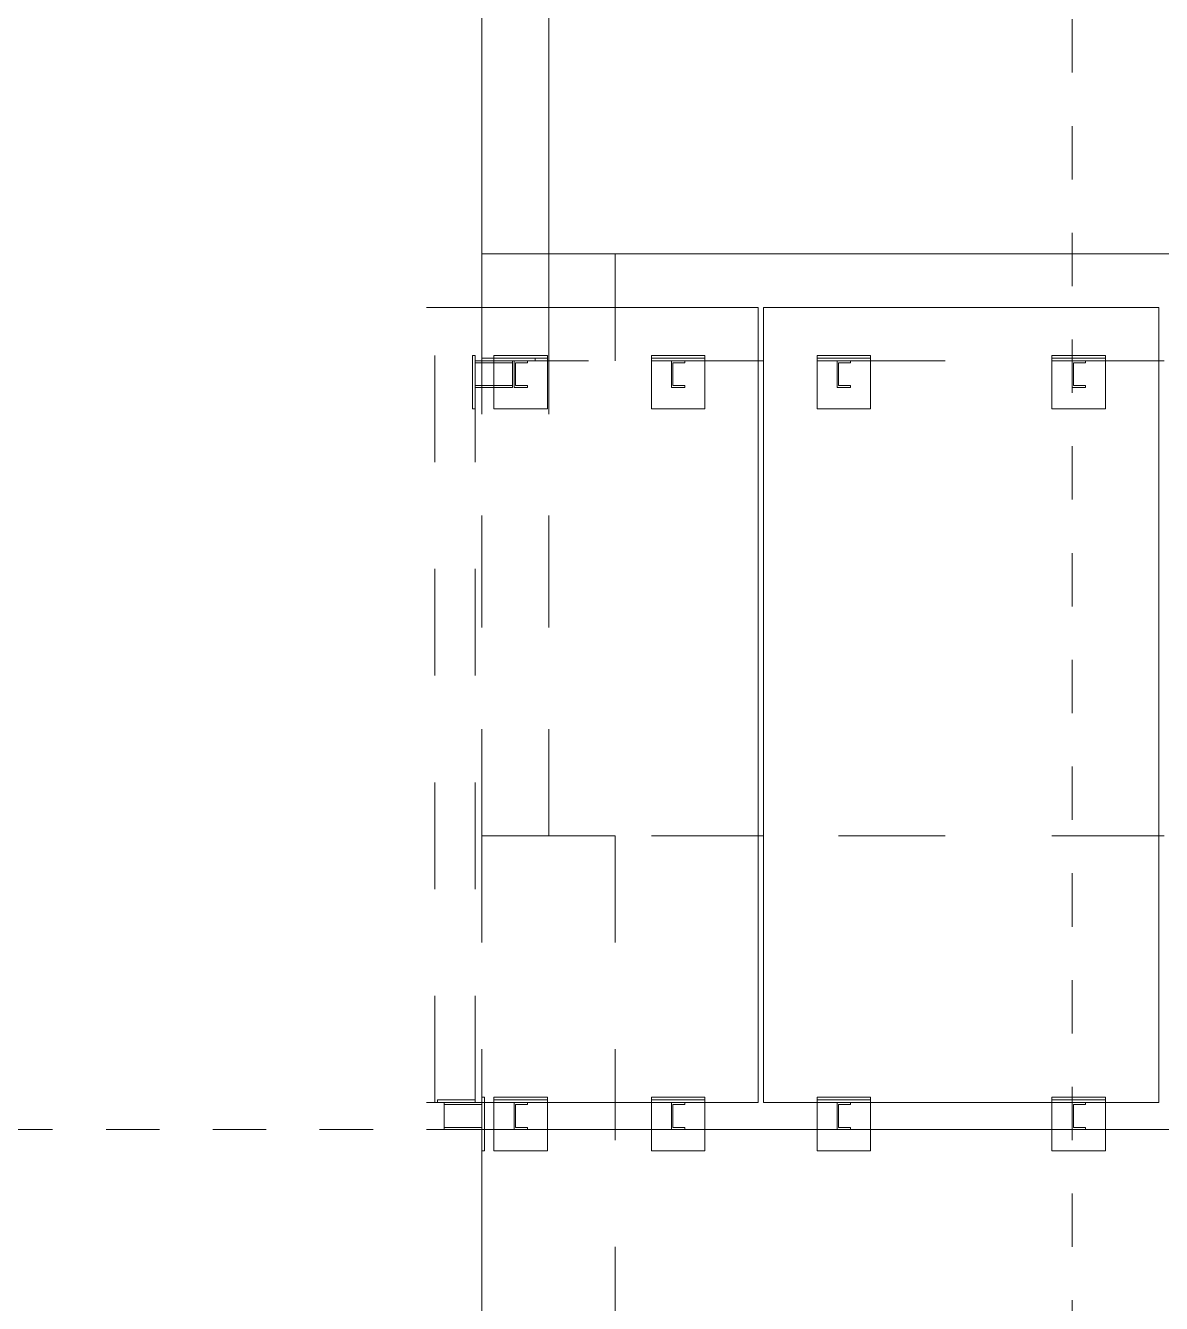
# Model space of a CAD drawing. Header units: millimetres. Extents: x 652937 to 1670132, y 1473552 to 2851037.
# Drawn here: x 663503.807 to 663508.062, y 1524524.618 to 1524529.406 of the extents above; entities that cross this region are included whole.
import ezdxf

# ---------------------------------------------------------------- set-up
doc = ezdxf.new("R2010")
doc.units = ezdxf.units.MM
for name, pattern in [('XKITLINE00', [0]), ('XKITLINE01', [4, 1, -1, 1, -1]), ('XKITLINE02', [4, 2, -2])]:
    doc.linetypes.add(name, pattern=pattern)
doc.layers.add('Part', color=7, linetype='Continuous', lineweight=0)
doc.layers.add('S-GRID', color=7, linetype='Continuous', lineweight=9)

# ---------------------------------------------------------------- blocks, each defined once
blk = doc.blocks.new('*A24843557')
at = {"layer": 'S-GRID', "color": 7, "linetype": 'XKITLINE01', "lineweight": 0}
blk.add_line((139.952037, 6.722868), (282.742408, 6.722868), dxfattribs=at)
blk = doc.blocks.new('*A25173590')
at = {"layer": 'S-GRID', "color": 7, "linetype": 'XKITLINE01', "lineweight": 0}
blk.add_line((162.042339, -15.480012), (162.042339, 86.572868), dxfattribs=at)
blk = doc.blocks.new('*A25343607')
at = {"layer": 'Part', "color": 7, "linetype": 'XKITLINE00', "lineweight": 0}
for p, q in [((153.487407, 23.122868), (173.512361, 23.122868)), ((153.487408, 23.122868), (153.487408, 22.122868)), ((156.267361, 21.122868), (156.167361, 21.122868)), ((163.767361, 21.122868), (163.667361, 21.122868))]:
    blk.add_line(p, q, dxfattribs=at)
at = {"layer": 'Part', "color": 7, "linetype": 'XKITLINE02', "lineweight": 0}
for p, q in [((153.487407, 21.122868), (153.487407, 23.122868)), ((153.487407, 23.122868), (153.487408, 23.122868)), ((153.487408, 22.122868), (153.487408, 21.122868)), ((156.167361, 21.122868), (153.487407, 21.122868)), ((163.667361, 21.122868), (156.267361, 21.122868))]:
    blk.add_line(p, q, dxfattribs=at)
blk = doc.blocks.new('*A25353608')
at = {"layer": 'Part', "color": 7, "linetype": 'XKITLINE02', "lineweight": 0}
for p, q in [((153.487318, 12.222868), (153.487318, 7.222868)), ((153.487318, 12.222868), (153.487373, 12.222868)), ((156.167361, 12.222868), (153.487318, 12.222868)), ((153.487373, 12.222868), (153.487373, 6.722868)), ((163.667361, 12.222868), (156.267361, 12.222868)), ((153.487318, 6.722868), (153.487373, 6.722868)), ((154.792408, 6.722868), (154.542408, 6.722868)), ((157.892408, 6.722868), (157.642408, 6.722868)), ((162.292408, 6.722868), (162.042408, 6.722868))]:
    blk.add_line(p, q, dxfattribs=at)
at = {"layer": 'Part', "color": 7, "linetype": 'XKITLINE00', "lineweight": 0}
for p, q in [((156.267361, 12.222868), (156.167361, 12.222868)), ((163.767361, 12.222868), (163.667361, 12.222868)), ((153.487318, 7.222868), (153.487318, 6.722868)), ((154.542408, 6.722868), (153.487318, 6.722868)), ((157.642408, 6.722868), (154.792408, 6.722868)), ((162.042408, 6.722868), (157.892408, 6.722868)), ((165.142408, 6.722868), (162.292408, 6.722868))]:
    blk.add_line(p, q, dxfattribs=at)
blk = doc.blocks.new('*A25803653')
at = {"layer": 'Part', "color": 7, "linetype": 'XKITLINE00', "lineweight": 0}
for p, q in [((150.987372, 6.722868), (151.592408, 6.722868)), ((150.987376, -5.480012), (150.987376, 6.722868)), ((153.48735, 6.722868), (151.842408, 6.722868))]:
    blk.add_line(p, q, dxfattribs=at)
at = {"layer": 'Part', "color": 7, "linetype": 'XKITLINE02', "lineweight": 0}
for p, q in [((151.842408, 6.722868), (151.592408, 6.722868)), ((211.037078, 6.722868), (153.48735, 6.722868)), ((153.487373, -5.480012), (153.487373, 6.722868))]:
    blk.add_line(p, q, dxfattribs=at)
blk = doc.blocks.new('*A26393712')
at = {"layer": 'Part', "color": 7, "linetype": 'XKITLINE02', "lineweight": 0}
for p, q in [((150.862502, 22.122868), (150.112498, 22.122868)), ((150.112502, 7.222868), (150.112502, 22.122868)), ((150.862502, 7.222868), (150.862502, 22.122868)), ((150.112498, 7.222868), (150.862502, 7.222868))]:
    blk.add_line(p, q, dxfattribs=at)
blk = doc.blocks.new('*A26403713')
at = {"layer": 'Part', "color": 7, "linetype": 'XKITLINE00', "lineweight": 0}
for p, q in [((150.992359, 31.472868), (150.992361, 31.472868)), ((150.992361, 31.472868), (150.992361, 22.122868)), ((152.242361, 31.472868), (150.992361, 31.472868)), ((152.242359, 31.472868), (152.242361, 31.472868)), ((152.242361, 31.472868), (152.242361, 22.122868))]:
    blk.add_line(p, q, dxfattribs=at)
at = {"layer": 'Part', "color": 7, "linetype": 'XKITLINE02', "lineweight": 0}
for p, q in [((150.992359, 12.222868), (150.992359, 31.472868)), ((150.992361, 31.472868), (150.992359, 31.472868)), ((152.242359, 12.222868), (152.242359, 31.472868)), ((150.992361, 22.122868), (150.992361, 12.222868)), ((152.242361, 22.122868), (152.242361, 12.222868)), ((150.992361, 12.222868), (150.992359, 12.222868)), ((150.992359, 12.222868), (152.242361, 12.222868))]:
    blk.add_line(p, q, dxfattribs=at)
blk = doc.blocks.new('*A26463719')
at = {"layer": 'Part', "color": 7, "linetype": 'XKITLINE00', "lineweight": 0}
for p, q in [((156.26736, 22.122868), (156.267361, 22.122868)), ((156.267361, 22.122868), (163.667361, 22.122868)), ((156.267361, 22.122868), (156.267361, 7.222868)), ((163.667361, 22.122868), (163.667361, 7.222868)), ((156.267361, 7.222868), (156.26736, 7.222868)), ((163.667361, 7.222868), (156.267361, 7.222868))]:
    blk.add_line(p, q, dxfattribs=at)
at = {"layer": 'Part', "color": 7, "linetype": 'XKITLINE02', "lineweight": 0}
for p, q in [((156.267361, 22.122868), (156.26736, 22.122868)), ((156.26736, 22.122868), (156.26736, 7.222868)), ((163.66736, 7.222868), (163.66736, 22.122868)), ((156.26736, 7.222868), (156.267361, 7.222868))]:
    blk.add_line(p, q, dxfattribs=at)
blk = doc.blocks.new('*A26483721')
at = {"layer": 'Part', "color": 7, "linetype": 'XKITLINE00', "lineweight": 0}
for p, q in [((156.167361, 22.122868), (149.952037, 22.122868)), ((156.16736, 22.122868), (156.167361, 22.122868)), ((156.167361, 22.122868), (156.167361, 7.222868)), ((156.167361, 7.222868), (149.952037, 7.222868)), ((156.167361, 7.222868), (156.16736, 7.222868))]:
    blk.add_line(p, q, dxfattribs=at)
at = {"layer": 'Part', "color": 7, "linetype": 'XKITLINE02', "lineweight": 0}
blk.add_line((156.16736, 22.122868), (156.16736, 7.222868), dxfattribs=at)
blk = doc.blocks.new('*A26493722')
at = {"layer": 'Part', "color": 7, "linetype": 'XKITLINE02', "lineweight": 0}
for p, q in [((162.292408, 7.222868), (162.042407, 7.222868)), ((162.042407, 6.722868), (162.042407, 7.222868)), ((162.067407, 7.185368), (162.067407, 6.760368)), ((162.292407, 7.222868), (162.292407, 7.185368)), ((162.292407, 6.760368), (162.292407, 6.722868))]:
    blk.add_line(p, q, dxfattribs=at)
at = {"layer": 'Part', "color": 7, "linetype": 'XKITLINE00', "lineweight": 0}
for p, q in [((162.042408, 6.722868), (162.042408, 7.222868)), ((162.067408, 7.185368), (162.067407, 7.185368)), ((162.292408, 7.185368), (162.067408, 7.185368)), ((162.067408, 7.185368), (162.067408, 6.760368)), ((162.292407, 7.185368), (162.292408, 7.185368)), ((162.292408, 7.222868), (162.292408, 7.185368)), ((162.042408, 6.722868), (162.042407, 6.722868)), ((162.292408, 6.722868), (162.042408, 6.722868)), ((162.067407, 6.760368), (162.067408, 6.760368)), ((162.292408, 6.760368), (162.067408, 6.760368)), ((162.292407, 6.760368), (162.292408, 6.760368)), ((162.292407, 6.722868), (162.292408, 6.722868)), ((162.292408, 6.760368), (162.292408, 6.722868))]:
    blk.add_line(p, q, dxfattribs=at)
blk = doc.blocks.new('*A26503723')
at = {"layer": 'Part', "color": 7, "linetype": 'XKITLINE02', "lineweight": 0}
for p, q in [((162.667391, 7.272868), (161.66739, 7.272868)), ((161.66739, 7.272868), (161.66739, 7.222868)), ((161.66739, 7.222868), (162.667391, 7.222868)), ((161.667391, 7.272868), (161.667391, 7.222868)), ((162.66739, 7.272868), (162.667391, 7.272868)), ((162.66739, 7.272868), (162.66739, 7.222868)), ((162.66739, 7.222868), (162.667391, 7.222868)), ((162.667391, 7.222868), (162.667391, 7.272868))]:
    blk.add_line(p, q, dxfattribs=at)
blk = doc.blocks.new('*A26513724')
at = {"layer": 'Part', "color": 7, "linetype": 'XKITLINE02', "lineweight": 0}
for p, q in [((157.892408, 7.222868), (157.642407, 7.222868)), ((157.642407, 6.722868), (157.642407, 7.222868)), ((157.667407, 7.185368), (157.667407, 6.760368)), ((157.892407, 7.222868), (157.892407, 7.185368)), ((157.892407, 6.760368), (157.892407, 6.722868))]:
    blk.add_line(p, q, dxfattribs=at)
at = {"layer": 'Part', "color": 7, "linetype": 'XKITLINE00', "lineweight": 0}
for p, q in [((157.642408, 6.722868), (157.642408, 7.222868)), ((157.667408, 7.185368), (157.667407, 7.185368)), ((157.892408, 7.185368), (157.667408, 7.185368)), ((157.667408, 7.185368), (157.667408, 6.760368)), ((157.892407, 7.185368), (157.892408, 7.185368)), ((157.892408, 7.222868), (157.892408, 7.185368)), ((157.642408, 6.722868), (157.642407, 6.722868)), ((157.892408, 6.722868), (157.642408, 6.722868)), ((157.667407, 6.760368), (157.667408, 6.760368)), ((157.892408, 6.760368), (157.667408, 6.760368)), ((157.892407, 6.760368), (157.892408, 6.760368)), ((157.892407, 6.722868), (157.892408, 6.722868)), ((157.892408, 6.760368), (157.892408, 6.722868))]:
    blk.add_line(p, q, dxfattribs=at)
blk = doc.blocks.new('*A26523725')
at = {"layer": 'Part', "color": 7, "linetype": 'XKITLINE02', "lineweight": 0}
for p, q in [((158.267391, 7.272868), (157.26739, 7.272868)), ((157.26739, 7.272868), (157.26739, 7.222868)), ((157.26739, 7.222868), (158.267391, 7.222868)), ((157.267391, 7.272868), (157.267391, 7.222868)), ((158.26739, 7.272868), (158.267391, 7.272868)), ((158.26739, 7.272868), (158.26739, 7.222868)), ((158.26739, 7.222868), (158.267391, 7.222868)), ((158.267391, 7.222868), (158.267391, 7.272868))]:
    blk.add_line(p, q, dxfattribs=at)
blk = doc.blocks.new('*A26533726')
at = {"layer": 'Part', "color": 7, "linetype": 'XKITLINE02', "lineweight": 0}
for p, q in [((162.667392, 7.322868), (161.66739, 7.322868)), ((161.66739, 7.322868), (161.66739, 7.222868)), ((161.667392, 7.322868), (161.667392, 6.322868)), ((162.66739, 7.322868), (162.66739, 7.222868)), ((162.667392, 6.322868), (162.667392, 7.322868))]:
    blk.add_line(p, q, dxfattribs=at)
at = {"layer": 'Part', "color": 7, "linetype": 'XKITLINE00', "lineweight": 0}
for p, q in [((161.66739, 7.222868), (161.66739, 6.322868)), ((162.66739, 7.222868), (162.66739, 6.322868)), ((161.66739, 6.322868), (162.667392, 6.322868))]:
    blk.add_line(p, q, dxfattribs=at)
blk = doc.blocks.new('*A26543727')
at = {"layer": 'Part', "color": 7, "linetype": 'XKITLINE02', "lineweight": 0}
for p, q in [((158.267392, 7.322868), (157.26739, 7.322868)), ((157.26739, 7.322868), (157.26739, 7.222868)), ((157.267392, 7.322868), (157.267392, 6.322868)), ((158.26739, 7.322868), (158.26739, 7.222868)), ((158.267392, 6.322868), (158.267392, 7.322868))]:
    blk.add_line(p, q, dxfattribs=at)
at = {"layer": 'Part', "color": 7, "linetype": 'XKITLINE00', "lineweight": 0}
for p, q in [((157.26739, 7.222868), (157.26739, 6.322868)), ((158.26739, 7.222868), (158.26739, 6.322868)), ((157.26739, 6.322868), (158.267392, 6.322868))]:
    blk.add_line(p, q, dxfattribs=at)
blk = doc.blocks.new('*A26583731')
at = {"layer": 'Part', "color": 7, "linetype": 'XKITLINE02', "lineweight": 0}
for p, q in [((152.217392, 7.322868), (151.21739, 7.322868)), ((151.21739, 7.322868), (151.21739, 7.222868)), ((151.217392, 7.322868), (151.217392, 6.322868)), ((152.21739, 7.322868), (152.21739, 7.222868)), ((152.217392, 6.322868), (152.217392, 7.322868))]:
    blk.add_line(p, q, dxfattribs=at)
at = {"layer": 'Part', "color": 7, "linetype": 'XKITLINE00', "lineweight": 0}
for p, q in [((151.21739, 7.222868), (151.21739, 6.322868)), ((152.21739, 7.222868), (152.21739, 6.322868)), ((151.21739, 6.322868), (152.217392, 6.322868))]:
    blk.add_line(p, q, dxfattribs=at)
blk = doc.blocks.new('*A26593732')
at = {"layer": 'Part', "color": 7, "linetype": 'XKITLINE02', "lineweight": 0}
for p, q in [((155.167392, 7.322868), (154.16739, 7.322868)), ((154.16739, 7.322868), (154.16739, 7.222868)), ((154.167392, 7.322868), (154.167392, 6.322868)), ((155.16739, 7.322868), (155.16739, 7.222868)), ((155.167392, 6.322868), (155.167392, 7.322868))]:
    blk.add_line(p, q, dxfattribs=at)
at = {"layer": 'Part', "color": 7, "linetype": 'XKITLINE00', "lineweight": 0}
for p, q in [((154.16739, 7.222868), (154.16739, 6.322868)), ((155.16739, 7.222868), (155.16739, 6.322868)), ((154.16739, 6.322868), (155.167392, 6.322868))]:
    blk.add_line(p, q, dxfattribs=at)
blk = doc.blocks.new('*A26603733')
at = {"layer": 'Part', "color": 7, "linetype": 'XKITLINE02', "lineweight": 0}
for p, q in [((152.217391, 7.272868), (151.21739, 7.272868)), ((151.21739, 7.272868), (151.21739, 7.222868)), ((151.21739, 7.222868), (152.217391, 7.222868)), ((151.217391, 7.272868), (151.217391, 7.222868)), ((152.21739, 7.272868), (152.217391, 7.272868)), ((152.21739, 7.272868), (152.21739, 7.222868)), ((152.21739, 7.222868), (152.217391, 7.222868)), ((152.217391, 7.222868), (152.217391, 7.272868))]:
    blk.add_line(p, q, dxfattribs=at)
blk = doc.blocks.new('*A26613734')
at = {"layer": 'Part', "color": 7, "linetype": 'XKITLINE02', "lineweight": 0}
for p, q in [((151.842408, 7.222868), (151.592407, 7.222868)), ((151.592407, 6.722868), (151.592407, 7.222868)), ((151.617407, 7.185368), (151.617407, 6.760368)), ((151.842407, 7.222868), (151.842407, 7.185368)), ((151.842407, 6.760368), (151.842407, 6.722868))]:
    blk.add_line(p, q, dxfattribs=at)
at = {"layer": 'Part', "color": 7, "linetype": 'XKITLINE00', "lineweight": 0}
for p, q in [((151.592408, 6.722868), (151.592408, 7.222868)), ((151.617408, 7.185368), (151.617407, 7.185368)), ((151.842408, 7.185368), (151.617408, 7.185368)), ((151.617408, 7.185368), (151.617408, 6.760368)), ((151.842407, 7.185368), (151.842408, 7.185368)), ((151.842408, 7.222868), (151.842408, 7.185368)), ((151.592408, 6.722868), (151.592407, 6.722868)), ((151.842408, 6.722868), (151.592408, 6.722868)), ((151.617407, 6.760368), (151.617408, 6.760368)), ((151.842408, 6.760368), (151.617408, 6.760368)), ((151.842407, 6.760368), (151.842408, 6.760368)), ((151.842407, 6.722868), (151.842408, 6.722868)), ((151.842408, 6.760368), (151.842408, 6.722868))]:
    blk.add_line(p, q, dxfattribs=at)
blk = doc.blocks.new('*A26623735')
at = {"layer": 'Part', "color": 7, "linetype": 'XKITLINE02', "lineweight": 0}
for p, q in [((155.167391, 7.272868), (154.16739, 7.272868)), ((154.16739, 7.272868), (154.16739, 7.222868)), ((154.16739, 7.222868), (155.167391, 7.222868)), ((154.167391, 7.272868), (154.167391, 7.222868)), ((155.16739, 7.272868), (155.167391, 7.272868)), ((155.16739, 7.272868), (155.16739, 7.222868)), ((155.16739, 7.222868), (155.167391, 7.222868)), ((155.167391, 7.222868), (155.167391, 7.272868))]:
    blk.add_line(p, q, dxfattribs=at)
blk = doc.blocks.new('*A26633736')
at = {"layer": 'Part', "color": 7, "linetype": 'XKITLINE02', "lineweight": 0}
for p, q in [((154.792408, 7.222868), (154.542407, 7.222868)), ((154.542407, 6.722868), (154.542407, 7.222868)), ((154.567407, 7.185368), (154.567407, 6.760368)), ((154.792407, 7.222868), (154.792407, 7.185368)), ((154.792407, 6.760368), (154.792407, 6.722868))]:
    blk.add_line(p, q, dxfattribs=at)
at = {"layer": 'Part', "color": 7, "linetype": 'XKITLINE00', "lineweight": 0}
for p, q in [((154.542408, 6.722868), (154.542408, 7.222868)), ((154.567408, 7.185368), (154.567407, 7.185368)), ((154.792408, 7.185368), (154.567408, 7.185368)), ((154.567408, 7.185368), (154.567408, 6.760368)), ((154.792407, 7.185368), (154.792408, 7.185368)), ((154.792408, 7.222868), (154.792408, 7.185368)), ((154.542408, 6.722868), (154.542407, 6.722868)), ((154.792408, 6.722868), (154.542408, 6.722868)), ((154.567407, 6.760368), (154.567408, 6.760368)), ((154.792408, 6.760368), (154.567408, 6.760368)), ((154.792407, 6.760368), (154.792408, 6.760368)), ((154.792407, 6.722868), (154.792408, 6.722868)), ((154.792408, 6.760368), (154.792408, 6.722868))]:
    blk.add_line(p, q, dxfattribs=at)
blk = doc.blocks.new('*A26753748')
at = {"layer": 'Part', "color": 7, "linetype": 'XKITLINE02', "lineweight": 0}
for p, q in [((162.292407, 21.122868), (162.042406, 21.122868)), ((162.042406, 20.622868), (162.042406, 21.122868)), ((162.042407, 20.622868), (162.042407, 21.122868)), ((162.292407, 21.085368), (162.067406, 21.085368)), ((162.067406, 21.085368), (162.067406, 20.660368)), ((162.067407, 20.660368), (162.067407, 21.085368)), ((162.292406, 21.085368), (162.292406, 21.122868)), ((162.292407, 21.085368), (162.292407, 21.122868)), ((162.292407, 20.622868), (162.042406, 20.622868)), ((162.067406, 20.660368), (162.292407, 20.660368)), ((162.292406, 20.622868), (162.292406, 20.660368)), ((162.292407, 20.622868), (162.292407, 20.660368))]:
    blk.add_line(p, q, dxfattribs=at)
blk = doc.blocks.new('*A26763749')
at = {"layer": 'Part', "color": 7, "linetype": 'XKITLINE02', "lineweight": 0}
for p, q in [((157.892407, 21.122868), (157.642406, 21.122868)), ((157.642406, 20.622868), (157.642406, 21.122868)), ((157.642407, 20.622868), (157.642407, 21.122868)), ((157.892407, 21.085368), (157.667406, 21.085368)), ((157.667406, 21.085368), (157.667406, 20.660368)), ((157.667407, 20.660368), (157.667407, 21.085368)), ((157.892406, 21.085368), (157.892406, 21.122868)), ((157.892407, 21.085368), (157.892407, 21.122868)), ((157.892407, 20.622868), (157.642406, 20.622868)), ((157.667406, 20.660368), (157.892407, 20.660368)), ((157.892406, 20.622868), (157.892406, 20.660368)), ((157.892407, 20.622868), (157.892407, 20.660368))]:
    blk.add_line(p, q, dxfattribs=at)
blk = doc.blocks.new('*A26773750')
at = {"layer": 'Part', "color": 7, "linetype": 'XKITLINE02', "lineweight": 0}
for p, q in [((162.667392, 21.222868), (161.66739, 21.222868)), ((161.66739, 21.222868), (161.66739, 20.222868)), ((161.667392, 20.222868), (161.667392, 21.222868)), ((162.66739, 20.222868), (162.66739, 21.222868)), ((162.667392, 20.222868), (162.667392, 21.222868)), ((161.66739, 20.222868), (162.667392, 20.222868))]:
    blk.add_line(p, q, dxfattribs=at)
blk = doc.blocks.new('*A26783751')
at = {"layer": 'Part', "color": 7, "linetype": 'XKITLINE02', "lineweight": 0}
for p, q in [((158.267392, 21.222868), (157.26739, 21.222868)), ((157.26739, 21.222868), (157.26739, 20.222868)), ((157.267392, 20.222868), (157.267392, 21.222868)), ((158.26739, 20.222868), (158.26739, 21.222868)), ((158.267392, 20.222868), (158.267392, 21.222868)), ((157.26739, 20.222868), (158.267392, 20.222868))]:
    blk.add_line(p, q, dxfattribs=at)
blk = doc.blocks.new('*A26813754')
at = {"layer": 'Part', "color": 7, "linetype": 'XKITLINE02', "lineweight": 0}
for p, q in [((152.217392, 21.222868), (151.21739, 21.222868)), ((151.21739, 21.222868), (151.21739, 20.222868)), ((151.217392, 20.222868), (151.217392, 21.222868)), ((152.21739, 20.222868), (152.21739, 21.222868)), ((152.217392, 20.222868), (152.217392, 21.222868)), ((151.21739, 20.222868), (152.217392, 20.222868))]:
    blk.add_line(p, q, dxfattribs=at)
blk = doc.blocks.new('*A26823755')
at = {"layer": 'Part', "color": 7, "linetype": 'XKITLINE02', "lineweight": 0}
for p, q in [((155.167392, 21.222868), (154.16739, 21.222868)), ((154.16739, 21.222868), (154.16739, 20.222868)), ((154.167392, 20.222868), (154.167392, 21.222868)), ((155.16739, 20.222868), (155.16739, 21.222868)), ((155.167392, 20.222868), (155.167392, 21.222868)), ((154.16739, 20.222868), (155.167392, 20.222868))]:
    blk.add_line(p, q, dxfattribs=at)
blk = doc.blocks.new('*A26833756')
at = {"layer": 'Part', "color": 7, "linetype": 'XKITLINE02', "lineweight": 0}
for p, q in [((151.842407, 21.122868), (151.592406, 21.122868)), ((151.592406, 20.622868), (151.592406, 21.122868)), ((151.592407, 20.622868), (151.592407, 21.122868)), ((151.842407, 21.085368), (151.617406, 21.085368)), ((151.617406, 21.085368), (151.617406, 20.660368)), ((151.617407, 20.660368), (151.617407, 21.085368)), ((151.842406, 21.085368), (151.842406, 21.122868)), ((151.842407, 21.085368), (151.842407, 21.122868)), ((151.842407, 20.622868), (151.592406, 20.622868)), ((151.617406, 20.660368), (151.842407, 20.660368)), ((151.842406, 20.622868), (151.842406, 20.660368)), ((151.842407, 20.622868), (151.842407, 20.660368))]:
    blk.add_line(p, q, dxfattribs=at)
blk = doc.blocks.new('*A26843757')
at = {"layer": 'Part', "color": 7, "linetype": 'XKITLINE02', "lineweight": 0}
for p, q in [((154.792407, 21.122868), (154.542406, 21.122868)), ((154.542406, 20.622868), (154.542406, 21.122868)), ((154.542407, 20.622868), (154.542407, 21.122868)), ((154.792407, 21.085368), (154.567406, 21.085368)), ((154.567406, 21.085368), (154.567406, 20.660368)), ((154.567407, 20.660368), (154.567407, 21.085368)), ((154.792406, 21.085368), (154.792406, 21.122868)), ((154.792407, 21.085368), (154.792407, 21.122868)), ((154.792407, 20.622868), (154.542406, 20.622868)), ((154.567406, 20.660368), (154.792407, 20.660368)), ((154.792406, 20.622868), (154.792406, 20.660368)), ((154.792407, 20.622868), (154.792407, 20.660368))]:
    blk.add_line(p, q, dxfattribs=at)
blk = doc.blocks.new('*A26923765')
at = {"layer": 'Part', "color": 7, "linetype": 'XKITLINE02', "lineweight": 0}
for p, q in [((150.987372, 12.222868), (150.987376, 12.222868)), ((153.487376, 12.222868), (150.987376, 12.222868)), ((150.987376, 12.222868), (150.987376, 7.222868)), ((153.487372, 12.222868), (153.487376, 12.222868)), ((153.487376, 12.222868), (153.487376, 7.222868)), ((151.842408, 6.722868), (151.592408, 6.722868))]:
    blk.add_line(p, q, dxfattribs=at)
at = {"layer": 'Part', "color": 7, "linetype": 'XKITLINE00', "lineweight": 0}
for p, q in [((150.987376, 7.222868), (150.987376, 6.722868)), ((153.487376, 7.222868), (153.487376, 6.722868)), ((150.987372, 6.722868), (150.987376, 6.722868)), ((150.987376, 6.722868), (151.592408, 6.722868)), ((153.487376, 6.722868), (151.842408, 6.722868)), ((153.487372, 6.722868), (153.487376, 6.722868))]:
    blk.add_line(p, q, dxfattribs=at)
blk = doc.blocks.new('*A26933766')
at = {"layer": 'Part', "color": 7, "linetype": 'XKITLINE02', "lineweight": 0}
for p, q in [((150.987339, 7.322868), (150.987372, 7.322868)), ((150.987339, 6.322868), (150.987339, 7.322868)), ((150.987339, 7.322868), (151.037372, 7.322868)), ((150.987372, 7.322868), (150.987372, 6.322868)), ((151.037339, 6.322868), (151.037339, 7.322868)), ((151.037372, 6.322868), (151.037372, 7.322868)), ((150.987372, 6.322868), (150.987339, 6.322868)), ((150.987339, 6.322868), (151.037372, 6.322868))]:
    blk.add_line(p, q, dxfattribs=at)
blk = doc.blocks.new('*A26943767')
at = {"layer": 'Part', "color": 7, "linetype": 'XKITLINE02', "lineweight": 0}
for p, q in [((150.162438, 7.272868), (150.862439, 7.272868)), ((150.162438, 7.272868), (150.162438, 7.222868)), ((150.862439, 7.222868), (150.162438, 7.222868)), ((150.162439, 7.222868), (150.162439, 7.272868)), ((150.862438, 7.222868), (150.862438, 7.272868)), ((150.862439, 7.272868), (150.862439, 7.222868))]:
    blk.add_line(p, q, dxfattribs=at)
blk = doc.blocks.new('*A26953768')
at = {"layer": 'Part', "color": 7, "linetype": 'XKITLINE00', "lineweight": 0}
for p, q in [((150.287351, 7.222868), (150.287351, 7.185368)), ((150.987351, 7.185368), (150.287351, 7.185368)), ((150.287351, 7.185368), (150.287351, 6.760368)), ((150.287351, 6.760368), (150.987351, 6.760368)), ((150.287351, 6.760368), (150.287351, 6.722868)), ((150.287351, 6.722868), (150.987351, 6.722868))]:
    blk.add_line(p, q, dxfattribs=at)
at = {"layer": 'Part', "color": 7, "linetype": 'XKITLINE02', "lineweight": 0}
for p, q in [((150.287351, 7.222868), (150.987351, 7.222868)), ((150.987351, 7.222868), (150.987351, 6.722868)), ((150.287351, 6.722868), (150.287351, 6.760368)), ((150.987351, 6.722868), (150.987351, 6.760368))]:
    blk.add_line(p, q, dxfattribs=at)
blk = doc.blocks.new('*A26973770')
at = {"layer": 'Part', "color": 7, "linetype": 'XKITLINE00', "lineweight": 0}
for p, q in [((150.987407, 23.122868), (150.987405, 23.122868)), ((150.987407, 23.122868), (150.992361, 23.122868)), ((150.987407, 23.122868), (150.987407, 22.122868)), ((153.487407, 23.122868), (152.242361, 23.122868))]:
    blk.add_line(p, q, dxfattribs=at)
at = {"layer": 'Part', "color": 7, "linetype": 'XKITLINE02', "lineweight": 0}
for p, q in [((152.242361, 23.122868), (150.992361, 23.122868)), ((153.487407, 21.122868), (153.487407, 23.122868)), ((150.987407, 22.122868), (150.987407, 21.122868)), ((150.987405, 21.122868), (153.487407, 21.122868))]:
    blk.add_line(p, q, dxfattribs=at)
blk = doc.blocks.new('*A26983771')
at = {"layer": 'Part', "color": 7, "linetype": 'XKITLINE02', "lineweight": 0}
for p, q in [((150.862482, 21.122868), (151.562482, 21.122868)), ((150.862482, 21.122868), (150.862482, 20.622868)), ((150.862482, 21.085368), (151.562482, 21.085368)), ((151.562482, 21.122868), (151.562482, 20.622868)), ((150.862482, 20.660368), (151.562482, 20.660368)), ((150.862482, 20.622868), (150.862482, 20.660368)), ((151.562482, 20.622868), (150.862482, 20.622868)), ((151.562482, 20.622868), (151.562482, 20.660368))]:
    blk.add_line(p, q, dxfattribs=at)
blk = doc.blocks.new('*A26993772')
at = {"layer": 'Part', "color": 7, "linetype": 'XKITLINE02', "lineweight": 0}
for p, q in [((150.987389, 21.172868), (151.98739, 21.172868)), ((150.987389, 21.172868), (150.987389, 21.122868)), ((151.98739, 21.122868), (150.987389, 21.122868)), ((150.98739, 21.122868), (150.98739, 21.172868)), ((151.987389, 21.122868), (151.987389, 21.172868)), ((151.98739, 21.172868), (151.98739, 21.122868))]:
    blk.add_line(p, q, dxfattribs=at)
blk = doc.blocks.new('*A27003773')
at = {"layer": 'Part', "color": 7, "linetype": 'XKITLINE02', "lineweight": 0}
for p, q in [((150.812465, 21.222868), (150.812498, 21.222868)), ((150.812465, 20.222868), (150.812465, 21.222868)), ((150.812465, 21.222868), (150.862498, 21.222868)), ((150.812498, 21.222868), (150.812498, 20.222868)), ((150.862465, 20.222868), (150.862465, 21.222868)), ((150.862498, 20.222868), (150.862498, 21.222868)), ((150.812498, 20.222868), (150.812465, 20.222868)), ((150.812465, 20.222868), (150.862498, 20.222868))]:
    blk.add_line(p, q, dxfattribs=at)
blk = doc.blocks.new('*A27013774')
at = {"layer": 'Part', "color": 7, "linetype": 'XKITLINE02', "lineweight": 0}
for p, q in [((158.267407, 21.172868), (157.267406, 21.172868)), ((157.267406, 21.172868), (157.267406, 21.122868)), ((157.267406, 21.122868), (158.267407, 21.122868)), ((157.267407, 21.172868), (157.267407, 21.122868)), ((158.267406, 21.172868), (158.267407, 21.172868)), ((158.267406, 21.172868), (158.267406, 21.122868)), ((158.267406, 21.122868), (158.267407, 21.122868)), ((158.267407, 21.122868), (158.267407, 21.172868))]:
    blk.add_line(p, q, dxfattribs=at)
blk = doc.blocks.new('*A27023775')
at = {"layer": 'Part', "color": 7, "linetype": 'XKITLINE02', "lineweight": 0}
for p, q in [((152.217407, 21.172868), (151.217406, 21.172868)), ((151.217406, 21.172868), (151.217406, 21.122868)), ((151.217406, 21.122868), (152.217407, 21.122868)), ((151.217407, 21.172868), (151.217407, 21.122868)), ((152.217406, 21.172868), (152.217407, 21.172868)), ((152.217406, 21.172868), (152.217406, 21.122868)), ((152.217406, 21.122868), (152.217407, 21.122868)), ((152.217407, 21.122868), (152.217407, 21.172868))]:
    blk.add_line(p, q, dxfattribs=at)
blk = doc.blocks.new('*A27033776')
at = {"layer": 'Part', "color": 7, "linetype": 'XKITLINE02', "lineweight": 0}
for p, q in [((155.167407, 21.172868), (154.167406, 21.172868)), ((154.167406, 21.172868), (154.167406, 21.122868)), ((154.167406, 21.122868), (155.167407, 21.122868)), ((154.167407, 21.172868), (154.167407, 21.122868)), ((155.167406, 21.172868), (155.167407, 21.172868)), ((155.167406, 21.172868), (155.167406, 21.122868)), ((155.167406, 21.122868), (155.167407, 21.122868)), ((155.167407, 21.122868), (155.167407, 21.172868))]:
    blk.add_line(p, q, dxfattribs=at)
blk = doc.blocks.new('*A27043777')
at = {"layer": 'Part', "color": 7, "linetype": 'XKITLINE02', "lineweight": 0}
for p, q in [((162.667407, 21.172868), (161.667406, 21.172868)), ((161.667406, 21.172868), (161.667406, 21.122868)), ((161.667406, 21.122868), (162.667407, 21.122868)), ((161.667407, 21.172868), (161.667407, 21.122868)), ((162.667406, 21.172868), (162.667407, 21.172868)), ((162.667406, 21.172868), (162.667406, 21.122868)), ((162.667406, 21.122868), (162.667407, 21.122868)), ((162.667407, 21.122868), (162.667407, 21.172868))]:
    blk.add_line(p, q, dxfattribs=at)

msp = doc.modelspace()

# ---------------------------------------------------------------- block references
at = {"color": 7, "lineweight": 0, "xscale": 0.2, "yscale": 0.2, "zscale": 0.2}
for name in ['*A25173590', '*A26403713', '*A26973770', '*A25343607', '*A26483721', '*A26393712', '*A26463719', '*A27003773', '*A26983771', '*A26993772', '*A26813754', '*A27023775', '*A26833756', '*A26823755', '*A27033776', '*A26843757', '*A26783751', '*A27013774', '*A26763749', '*A26773750', '*A27043777', '*A26753748', '*A26923765', '*A25353608', '*A24843557', '*A26943767', '*A26953768', '*A26933766', '*A26583731', '*A26603733', '*A26613734', '*A26593732', '*A26623735', '*A26633736', '*A26543727', '*A26523725', '*A26513724', '*A26533726', '*A26503723', '*A26493722', '*A25803653']:
    msp.add_blockref(name, (663475.3182, 1524523.9257), dxfattribs=at)

doc.saveas('drawing.dxf')
